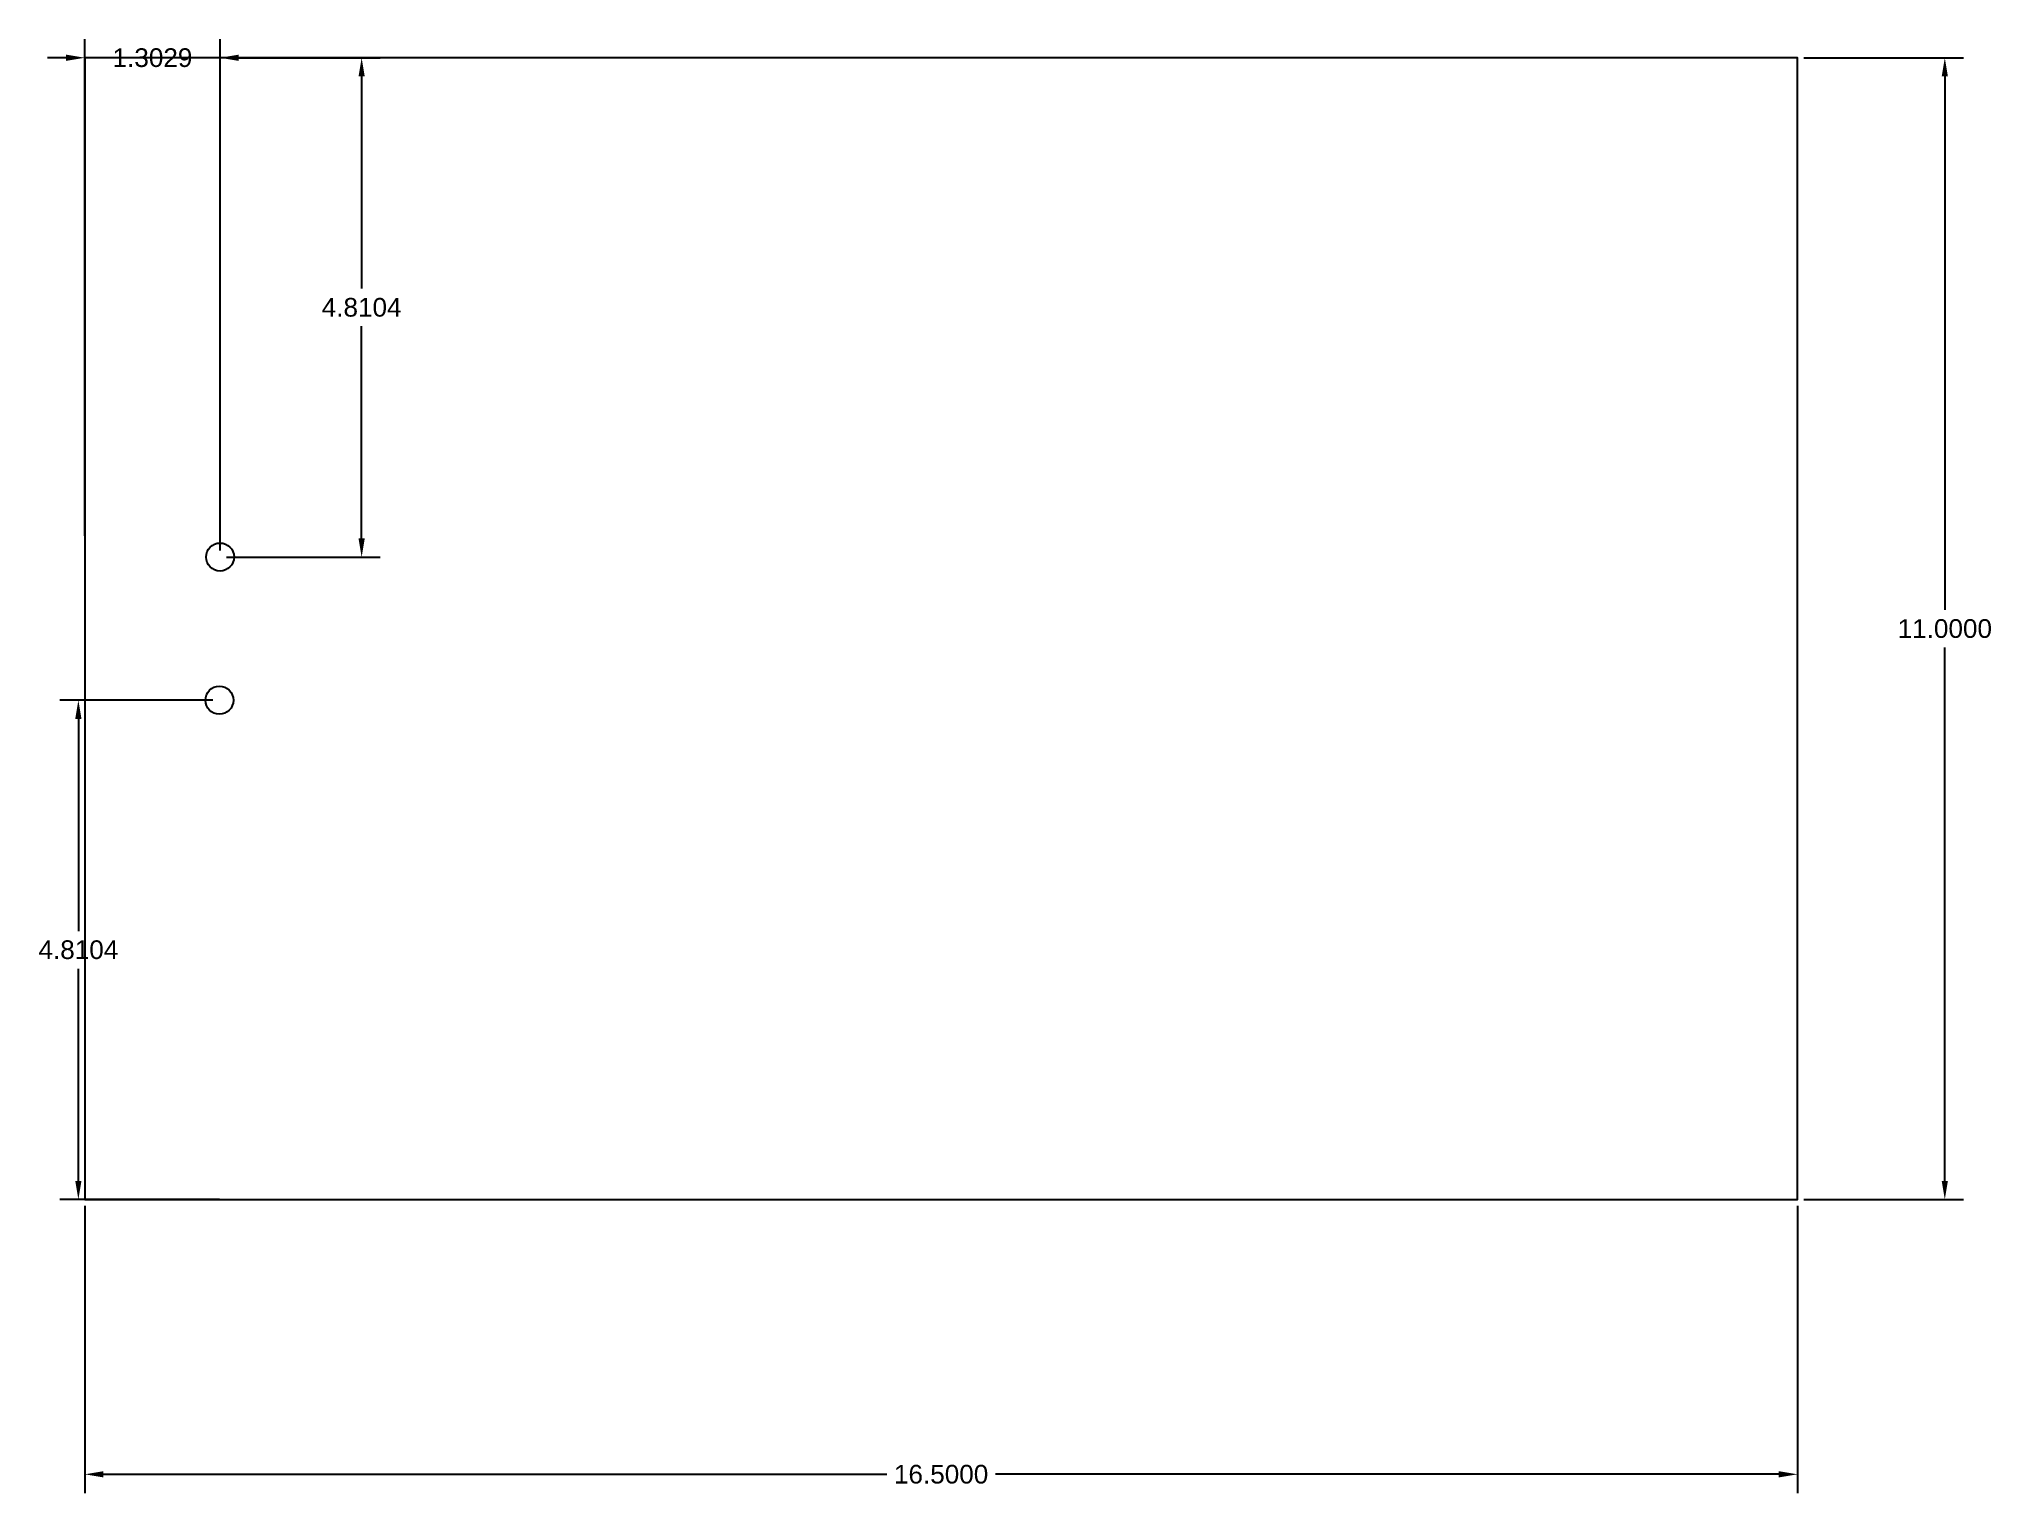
# Model space of a CAD drawing. Header units: inches. Extents: x 0 to 18.8, y 20 to 34.
import ezdxf

# ---------------------------------------------------------------- set-up
doc = ezdxf.new("R2010")
doc.units = ezdxf.units.IN
doc.header["$MEASUREMENT"] = 0
doc.layers.get('0').update_dxf_attribs({"color": 1})
doc.layers.add('dimensions', color=4, linetype='Continuous')
doc.styles.get("Standard").update_dxf_attribs({"font": 'Arial Regular.ttf'})
doc.dimstyles.get("Standard").update_dxf_attribs({"dimtxt": 0.18, "dimasz": 0.18, "dimexe": 0.18, "dimexo": 0.0625, "dimgap": 0.09, "dimtad": 0, "dimtih": 1, "dimtoh": 1, "dimdec": 4, "dimzin": 0, "dimdsep": 46, "dimtxsty": 'Standard', "dimcen": 0.09, "dimadec": 0, "dimazin": 0, "dimtfac": 1, "dimtdec": 4, "dimtofl": 0, "dimtmove": 0, "dimatfit": 3, "dimfxl": 1, "dimtolj": 1, "dimtzin": 0, "dimarcsym": 0})

# ---------------------------------------------------------------- blocks, each defined once
blk = doc.blocks.new('*D68')
at = {"layer": 'Defpoints', "color": 0, "transparency": 16777216}
for p in [(0.48, 22.808), (16.98, 22.808), (16.98, 20.161)]:
    blk.add_point(p, dxfattribs=at)
at = {"layer": 'dimensions', "color": 0, "lineweight": -2, "transparency": 16777216}
for p, q in [((0.48, 22.746), (0.48, 19.981)), ((16.98, 22.746), (16.98, 19.981)), ((0.66, 20.161), (8.206, 20.161)), ((16.8, 20.161), (9.255, 20.161))]:
    blk.add_line(p, q, dxfattribs=at)
at = {"layer": 'dimensions', "color": 0, "transparency": 16777216}
for points in [[(0.66, 20.191), (0.66, 20.131), (0.48, 20.161)], [(16.8, 20.191), (16.8, 20.131), (16.98, 20.161)]]:
    blk.add_solid(points, dxfattribs=at)
at = {"layer": 'dimensions', "color": 0, "transparency": 16777216, "insert": (8.73, 20.161), "char_height": 0.18, "attachment_point": 5}
blk.add_mtext('\\A1;16.5000', dxfattribs=at)
blk = doc.blocks.new('*D69')
at = {"layer": 'Defpoints', "color": 0, "transparency": 16777216}
for p in [(16.98, 33.808), (16.98, 22.808), (18.4, 22.808)]:
    blk.add_point(p, dxfattribs=at)
at = {"layer": 'dimensions', "color": 0, "lineweight": -2, "transparency": 16777216}
for p, q in [((17.043, 33.808), (18.58, 33.808)), ((18.4, 33.628), (18.4, 28.49)), ((18.4, 22.988), (18.4, 28.127)), ((17.043, 22.808), (18.58, 22.808))]:
    blk.add_line(p, q, dxfattribs=at)
at = {"layer": 'dimensions', "color": 0, "transparency": 16777216}
for points in [[(18.37, 33.628), (18.43, 33.628), (18.4, 33.808)], [(18.37, 22.988), (18.43, 22.988), (18.4, 22.808)]]:
    blk.add_solid(points, dxfattribs=at)
at = {"layer": 'dimensions', "color": 0, "transparency": 16777216, "insert": (18.4, 28.308), "char_height": 0.18, "attachment_point": 5}
blk.add_mtext('\\A1;11.0000', dxfattribs=at)
blk = doc.blocks.new('*D71')
at = {"layer": 'Defpoints', "color": 0, "transparency": 16777216}
for p in [(0.48, 33.808), (0.48, 29.14), (1.783, 28.998)]:
    blk.add_point(p, dxfattribs=at)
at = {"layer": 'dimensions', "color": 0, "lineweight": -2, "transparency": 16777216}
for p, q in [((0.48, 29.203), (0.48, 33.988)), ((1.783, 29.061), (1.783, 33.988)), ((0.3, 33.808), (0.12, 33.808)), ((1.963, 33.808), (2.143, 33.808))]:
    blk.add_line(p, q, dxfattribs=at)
at = {"layer": 'dimensions', "color": 0, "transparency": 16777216}
for points in [[(0.3, 33.838), (0.3, 33.778), (0.48, 33.808)], [(1.963, 33.838), (1.963, 33.778), (1.783, 33.808)]]:
    blk.add_solid(points, dxfattribs=at)
at = {"layer": 'dimensions', "color": 0, "transparency": 16777216, "insert": (1.132, 33.808), "char_height": 0.18, "attachment_point": 5}
blk.add_mtext('\\A1;1.3029', dxfattribs=at)
blk = doc.blocks.new('*D72')
at = {"layer": 'Defpoints', "color": 0, "transparency": 16777216}
for p in [(1.846, 33.808), (3.147, 33.808), (1.783, 28.998)]:
    blk.add_point(p, dxfattribs=at)
at = {"layer": 'dimensions', "color": 0, "lineweight": -2, "transparency": 16777216}
for p, q in [((1.908, 33.808), (3.327, 33.808)), ((3.147, 33.628), (3.147, 31.584)), ((3.147, 29.178), (3.147, 31.222)), ((1.846, 28.998), (3.327, 28.998))]:
    blk.add_line(p, q, dxfattribs=at)
at = {"layer": 'dimensions', "color": 0, "transparency": 16777216}
for points in [[(3.117, 33.628), (3.177, 33.628), (3.147, 33.808)], [(3.117, 29.178), (3.177, 29.178), (3.147, 28.998)]]:
    blk.add_solid(points, dxfattribs=at)
at = {"layer": 'dimensions', "color": 0, "transparency": 16777216, "insert": (3.147, 31.403), "char_height": 0.18, "attachment_point": 5}
blk.add_mtext('\\A1;4.8104', dxfattribs=at)
blk = doc.blocks.new('*D73')
at = {"layer": 'Defpoints', "color": 0, "transparency": 16777216}
for p in [(1.777, 27.619), (0.418, 22.808), (1.839, 22.808)]:
    blk.add_point(p, dxfattribs=at)
at = {"layer": 'dimensions', "color": 0, "lineweight": -2, "transparency": 16777216}
for p, q in [((1.714, 27.619), (0.238, 27.619)), ((0.418, 27.439), (0.418, 25.395)), ((0.418, 22.988), (0.418, 25.032)), ((1.777, 22.808), (0.238, 22.808))]:
    blk.add_line(p, q, dxfattribs=at)
at = {"layer": 'dimensions', "color": 0, "transparency": 16777216}
for points in [[(0.388, 27.439), (0.448, 27.439), (0.418, 27.619)], [(0.388, 22.988), (0.448, 22.988), (0.418, 22.808)]]:
    blk.add_solid(points, dxfattribs=at)
at = {"layer": 'dimensions', "color": 0, "transparency": 16777216, "insert": (0.418, 25.214), "char_height": 0.18, "attachment_point": 5}
blk.add_mtext('\\A1;4.8104', dxfattribs=at)

msp = doc.modelspace()

# ---------------------------------------------------------------- linework, layer by layer
msp.add_lwpolyline([(0.48022, 22.80843), (16.98022, 22.80843), (16.98022, 33.80843), (0.48022, 33.80843)], close=True)
for centre in [(1.78312, 28.99804), (1.77684, 27.61879)]:
    msp.add_circle(centre, 0.135)

# ---------------------------------------------------------------- dimensions: what is measured, and where the dimension line sits
at = {"layer": 'dimensions'}
for base, p1, p2, picture, middle in [((0.48022, 33.80843), (1.78312, 28.99804), (0.48022, 29.14014), '*D71', (1.13167, 33.80843)), ((16.98022, 20.16141), (0.48022, 22.80843), (16.98022, 22.80843), '*D68', (8.73022, 20.16141))]:
    dim = msp.add_linear_dim(base=base, p1=p1, p2=p2, dimstyle='Standard', dxfattribs=at)
    dim.commit()
    dim.dimension.update_dxf_attribs({"geometry": picture, "text_midpoint": middle})
for base, p1, p2, picture, middle in [((3.14746, 33.80843), (1.78312, 28.99804), (1.84562, 33.80843), '*D72', (3.14746, 31.40324)), ((18.39997, 22.80843), (16.98022, 33.80843), (16.98022, 22.80843), '*D69', (18.39997, 28.30843)), ((0.41772, 22.80843), (1.77684, 27.61879), (1.83934, 22.80843), '*D73', (0.41772, 25.21361))]:
    dim = msp.add_linear_dim(base=base, p1=p1, p2=p2, angle=90, dimstyle='Standard', dxfattribs=at)
    dim.commit()
    dim.dimension.update_dxf_attribs({"geometry": picture, "text_midpoint": middle})

doc.saveas('drawing.dxf')
